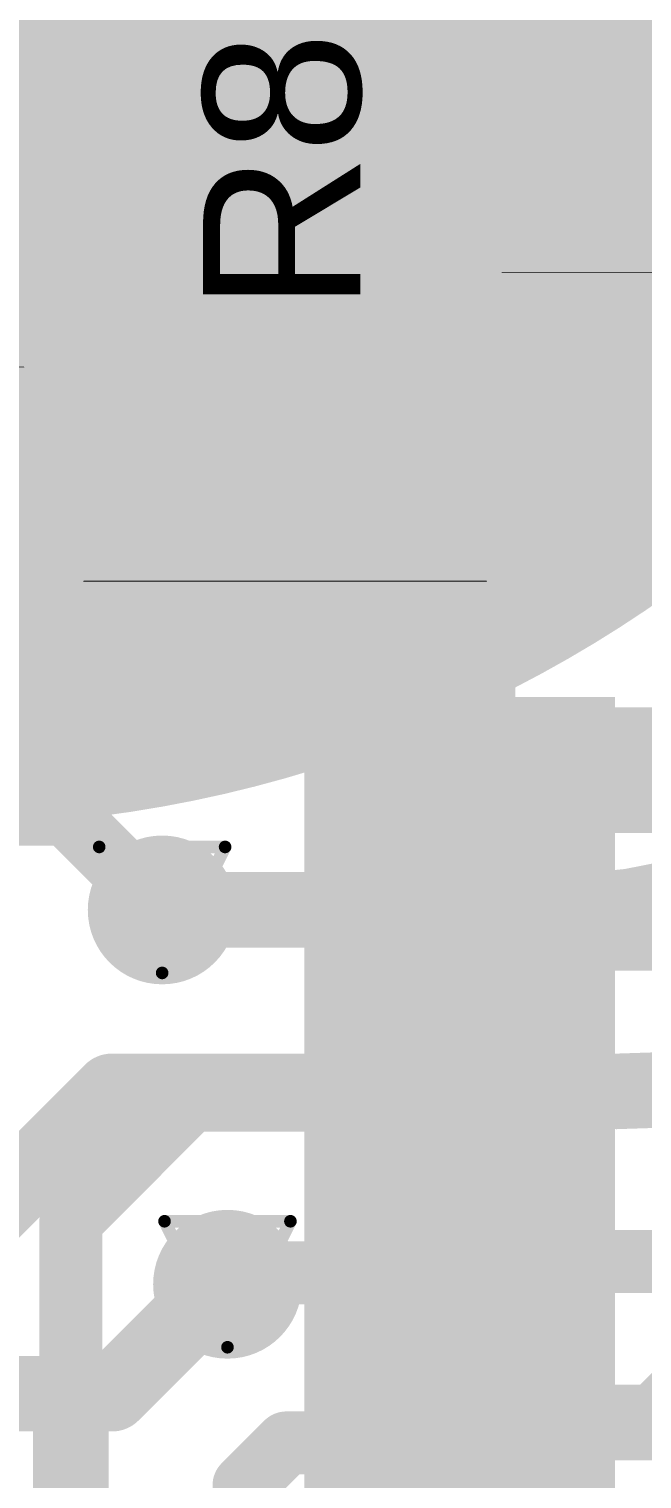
# Model space of a CAD drawing. Header units: inches. Extents: x -3.9 to 9.5, y -7 to 2.6.
# Drawn here: x 0.1632 to 0.2606, y -4.7643 to -4.5341 of the extents above; entities that cross this region are included whole.
import ezdxf

# ---------------------------------------------------------------- set-up
doc = ezdxf.new("R2010")
doc.units = ezdxf.units.IN
doc.header["$MEASUREMENT"] = 0
for name, color, linetype in [('Bottom Layer', 5, 'Continuous'), ('Bottom Paste', 16, 'Continuous'), ('Bottom Solder', 6, 'Continuous'), ('Drill Drawing', 1, 'Continuous'), ('Top Layer', 1, 'Continuous'), ('Top Overlay', 2, 'Continuous'), ('Top Paste', 8, 'Continuous'), ('Top Solder', 216, 'Continuous'), ('Via Holes', 16, 'Continuous')]:
    doc.layers.add(name, color=color, linetype=linetype)
doc.styles.add('Arial', font='', dxfattribs={"height": 0.2})
doc.styles.get('Arial').set_extended_font_data('Arial')

# ---------------------------------------------------------------- blocks, each defined once
blk = doc.blocks.new('14_TSSOP_38')
at = {"layer": 'Top Layer'}
for points in [[(-0.1299212, 0.03444885), (-0.0885826, 0.03444885), (-0.0885826, 0.01673235), (-0.1299212, 0.01673235)], [(-0.1299212, 0.00885825), (-0.0885826, 0.00885825), (-0.0885826, -0.00885825), (-0.1299212, -0.00885825)], [(-0.1299212, -0.01673225), (-0.0885826, -0.01673225), (-0.0885826, -0.03444875), (-0.1299212, -0.03444875)], [(-0.1299212, -0.04232285), (-0.0885826, -0.04232285), (-0.0885826, -0.06003935), (-0.1299212, -0.06003935)], [(-0.1299212, -0.06791335), (-0.0885826, -0.06791335), (-0.0885826, -0.08562985), (-0.1299212, -0.08562985)]]:
    blk.add_hatch(color=1, dxfattribs=at).paths.add_polyline_path(points)
at = {"layer": 'Top Paste'}
for points in [[(-0.1299212, 0.03444885), (-0.0885826, 0.03444885), (-0.0885826, 0.01673235), (-0.1299212, 0.01673235)], [(-0.1299212, 0.00885825), (-0.0885826, 0.00885825), (-0.0885826, -0.00885825), (-0.1299212, -0.00885825)], [(-0.1299212, -0.01673225), (-0.0885826, -0.01673225), (-0.0885826, -0.03444875), (-0.1299212, -0.03444875)], [(-0.1299212, -0.04232285), (-0.0885826, -0.04232285), (-0.0885826, -0.06003935), (-0.1299212, -0.06003935)], [(-0.1299212, -0.06791335), (-0.0885826, -0.06791335), (-0.0885826, -0.08562985), (-0.1299212, -0.08562985)]]:
    blk.add_hatch(color=8, dxfattribs=at).paths.add_polyline_path(points)
at = {"layer": 'Top Solder'}
for points in [[(-0.1339212, 0.03844885), (-0.0845826, 0.03844885), (-0.0845826, 0.01273235), (-0.1339212, 0.01273235)], [(-0.1339212, 0.01285825), (-0.0845826, 0.01285825), (-0.0845826, -0.01285825), (-0.1339212, -0.01285825)], [(-0.1339212, -0.01273225), (-0.0845826, -0.01273225), (-0.0845826, -0.03844875), (-0.1339212, -0.03844875)], [(-0.1339212, -0.03832285), (-0.0845826, -0.03832285), (-0.0845826, -0.06403935), (-0.1339212, -0.06403935)], [(-0.1339212, -0.06391335), (-0.0845826, -0.06391335), (-0.0845826, -0.08962985), (-0.1339212, -0.08962985)]]:
    blk.add_hatch(color=216, dxfattribs=at).paths.add_polyline_path(points)
at = {"layer": 'Top Overlay'}
for points in [[(-0.09, -0.0919999, 0.005, 0.005, 0), (-0.09, -0.0999999, 0.005, 0.005, 0)], [(0.0900001, -0.0999999, 0.005, 0.005, 0), (-0.09, -0.0999999, 0.005, 0.005, 0)]]:
    blk.add_lwpolyline(points, format="xyseb", dxfattribs=at)
for points in [[(-0.09125, -0.0919999, 0.0025, 0.0025, 1), (-0.08875, -0.0919999, 0.0025, 0.0025, 1)], [(-0.09125, -0.0999999, 0.0025, 0.0025, 1), (-0.08875, -0.0999999, 0.0025, 0.0025, 1)], [(-0.09125, -0.0999999, 0.0025, 0.0025, 1), (-0.08875, -0.0999999, 0.0025, 0.0025, 1)]]:
    blk.add_lwpolyline(points, format="xyseb", close=True, dxfattribs=at)
blk = doc.blocks.new('S______B______0402_52')
at = {"layer": 'Top Layer'}
for points in [[(-0.0275, -0.0125), (-0.0275, 0.0125), (-0.009499999999999998, 0.0125), (-0.009500000000000001, -0.0125)], [(0.009499999999999998, -0.0125), (0.009500000000000001, 0.0125), (0.0275, 0.0125), (0.0275, -0.0125)]]:
    blk.add_hatch(color=1, dxfattribs=at).paths.add_polyline_path(points)
at = {"layer": 'Top Paste'}
for points in [[(-0.0275, -0.0125), (-0.0275, 0.0125), (-0.009499999999999998, 0.0125), (-0.009500000000000001, -0.0125)], [(0.009499999999999998, -0.0125), (0.009500000000000001, 0.0125), (0.0275, 0.0125), (0.0275, -0.0125)]]:
    blk.add_hatch(color=8, dxfattribs=at).paths.add_polyline_path(points)
at = {"layer": 'Top Solder'}
for points in [[(-0.0296654, -0.0146654), (-0.0296654, 0.0146654), (-0.007334599999999998, 0.0146654), (-0.007334600000000002, -0.0146654)], [(0.007334599999999998, -0.0146654), (0.007334600000000002, 0.0146654), (0.0296654, 0.0146654), (0.0296654, -0.0146654)]]:
    blk.add_hatch(color=216, dxfattribs=at).paths.add_polyline_path(points)
at = {"layer": 'Top Overlay'}
for points in [[(-0.031, -0.016, 0.005, 0.005, 0), (-0.031, 0.016, 0.005, 0.005, 0)], [(-0.031, 0.016, 0.005, 0.005, 0), (0.031, 0.016, 0.005, 0.005, 0)], [(0.031, -0.016, 0.005, 0.005, 0), (0.031, 0.016, 0.005, 0.005, 0)], [(-0.031, -0.016, 0.005, 0.005, 0), (0.031, -0.016, 0.005, 0.005, 0)], [(-0.032, -0.017, 0.000127, 0.000127, 0), (0.032, -0.017, 0.000127, 0.000127, 0)]]:
    blk.add_lwpolyline(points, format="xyseb", dxfattribs=at)
for points in [[(-0.03225, 0.016, 0.0025, 0.0025, 1), (-0.02975, 0.016, 0.0025, 0.0025, 1)], [(-0.03225, 0.016, 0.0025, 0.0025, 1), (-0.02975, 0.016, 0.0025, 0.0025, 1)], [(0.02975, 0.016, 0.0025, 0.0025, 1), (0.03225, 0.016, 0.0025, 0.0025, 1)], [(0.02975, 0.016, 0.0025, 0.0025, 1), (0.03225, 0.016, 0.0025, 0.0025, 1)], [(-0.03225, -0.016, 0.0025, 0.0025, 1), (-0.02975, -0.016, 0.0025, 0.0025, 1)], [(-0.03225, -0.016, 0.0025, 0.0025, 1), (-0.02975, -0.016, 0.0025, 0.0025, 1)], [(0.02975, -0.016, 0.0025, 0.0025, 1), (0.03225, -0.016, 0.0025, 0.0025, 1)], [(0.02975, -0.016, 0.0025, 0.0025, 1), (0.03225, -0.016, 0.0025, 0.0025, 1)], [(-0.0320317, -0.017, 6.35e-05, 6.35e-05, 1), (-0.0319683, -0.017, 6.35e-05, 6.35e-05, 1)], [(0.0319683, -0.017, 6.35e-05, 6.35e-05, 1), (0.0320317, -0.017, 6.35e-05, 6.35e-05, 1)]]:
    blk.add_lwpolyline(points, format="xyseb", close=True, dxfattribs=at)
blk = doc.blocks.new('R__0402_129')
at = {"layer": 'Top Layer'}
for points in [[(-0.0275, -0.0125), (-0.0275, 0.0125), (-0.009499999999999998, 0.0125), (-0.009500000000000001, -0.0125)], [(0.009499999999999998, -0.0125), (0.009500000000000001, 0.0125), (0.0275, 0.0125), (0.0275, -0.0125)]]:
    blk.add_hatch(color=1, dxfattribs=at).paths.add_polyline_path(points)
at = {"layer": 'Top Paste'}
for points in [[(-0.0275, -0.0125), (-0.0275, 0.0125), (-0.009499999999999998, 0.0125), (-0.009500000000000001, -0.0125)], [(0.009499999999999998, -0.0125), (0.009500000000000001, 0.0125), (0.0275, 0.0125), (0.0275, -0.0125)]]:
    blk.add_hatch(color=8, dxfattribs=at).paths.add_polyline_path(points)
at = {"layer": 'Top Solder'}
for points in [[(-0.0315, -0.0165), (-0.0315, 0.0165), (-0.005499999999999999, 0.0165), (-0.005500000000000001, -0.0165)], [(0.005499999999999999, -0.0165), (0.005500000000000001, 0.0165), (0.0315, 0.0165), (0.0315, -0.0165)]]:
    blk.add_hatch(color=216, dxfattribs=at).paths.add_polyline_path(points)
at = {"layer": 'Top Overlay'}
for points in [[(-0.031, -0.016, 0.005, 0.005, 0), (-0.031, 0.016, 0.005, 0.005, 0)], [(-0.031, 0.016, 0.005, 0.005, 0), (0.031, 0.016, 0.005, 0.005, 0)], [(0.031, -0.016, 0.005, 0.005, 0), (0.031, 0.016, 0.005, 0.005, 0)], [(-0.031, -0.016, 0.005, 0.005, 0), (0.031, -0.016, 0.005, 0.005, 0)], [(-0.032, -0.017, 0.000127, 0.000127, 0), (0.032, -0.017, 0.000127, 0.000127, 0)]]:
    blk.add_lwpolyline(points, format="xyseb", dxfattribs=at)
for points in [[(-0.03225, 0.016, 0.0025, 0.0025, 1), (-0.02975, 0.016, 0.0025, 0.0025, 1)], [(-0.03225, 0.016, 0.0025, 0.0025, 1), (-0.02975, 0.016, 0.0025, 0.0025, 1)], [(0.02975, 0.016, 0.0025, 0.0025, 1), (0.03225, 0.016, 0.0025, 0.0025, 1)], [(0.02975, 0.016, 0.0025, 0.0025, 1), (0.03225, 0.016, 0.0025, 0.0025, 1)], [(-0.03225, -0.016, 0.0025, 0.0025, 1), (-0.02975, -0.016, 0.0025, 0.0025, 1)], [(-0.03225, -0.016, 0.0025, 0.0025, 1), (-0.02975, -0.016, 0.0025, 0.0025, 1)], [(0.02975, -0.016, 0.0025, 0.0025, 1), (0.03225, -0.016, 0.0025, 0.0025, 1)], [(0.02975, -0.016, 0.0025, 0.0025, 1), (0.03225, -0.016, 0.0025, 0.0025, 1)], [(-0.0320317, -0.017, 6.35e-05, 6.35e-05, 1), (-0.0319683, -0.017, 6.35e-05, 6.35e-05, 1)], [(0.0319683, -0.017, 6.35e-05, 6.35e-05, 1), (0.0320317, -0.017, 6.35e-05, 6.35e-05, 1)]]:
    blk.add_lwpolyline(points, format="xyseb", close=True, dxfattribs=at)
blk = doc.blocks.new('R__0402_136')
at = {"layer": 'Top Layer'}
for points in [[(-0.0275, -0.0125), (-0.0275, 0.0125), (-0.009499999999999998, 0.0125), (-0.009500000000000001, -0.0125)], [(0.009499999999999998, -0.0125), (0.009500000000000001, 0.0125), (0.0275, 0.0125), (0.0275, -0.0125)]]:
    blk.add_hatch(color=1, dxfattribs=at).paths.add_polyline_path(points)
at = {"layer": 'Top Paste'}
for points in [[(-0.0275, -0.0125), (-0.0275, 0.0125), (-0.009499999999999998, 0.0125), (-0.009500000000000001, -0.0125)], [(0.009499999999999998, -0.0125), (0.009500000000000001, 0.0125), (0.0275, 0.0125), (0.0275, -0.0125)]]:
    blk.add_hatch(color=8, dxfattribs=at).paths.add_polyline_path(points)
at = {"layer": 'Top Solder'}
for points in [[(-0.0315, -0.0165), (-0.0315, 0.0165), (-0.005499999999999999, 0.0165), (-0.005500000000000001, -0.0165)], [(0.005499999999999999, -0.0165), (0.005500000000000001, 0.0165), (0.0315, 0.0165), (0.0315, -0.0165)]]:
    blk.add_hatch(color=216, dxfattribs=at).paths.add_polyline_path(points)
at = {"layer": 'Top Overlay'}
for points in [[(-0.031, 0.016, 0.005, 0.005, 0), (-0.031, -0.016, 0.005, 0.005, 0)], [(0.031, 0.016, 0.005, 0.005, 0), (-0.031, 0.016, 0.005, 0.005, 0)], [(0.031, 0.016, 0.005, 0.005, 0), (0.031, -0.016, 0.005, 0.005, 0)], [(0.031, -0.016, 0.005, 0.005, 0), (-0.031, -0.016, 0.005, 0.005, 0)], [(0.032, -0.017, 0.000127, 0.000127, 0), (-0.032, -0.017, 0.000127, 0.000127, 0)]]:
    blk.add_lwpolyline(points, format="xyseb", dxfattribs=at)
for points in [[(-0.03225, 0.016, 0.0025, 0.0025, 1), (-0.02975, 0.016, 0.0025, 0.0025, 1)], [(-0.03225, 0.016, 0.0025, 0.0025, 1), (-0.02975, 0.016, 0.0025, 0.0025, 1)], [(0.02975, 0.016, 0.0025, 0.0025, 1), (0.03225, 0.016, 0.0025, 0.0025, 1)], [(0.02975, 0.016, 0.0025, 0.0025, 1), (0.03225, 0.016, 0.0025, 0.0025, 1)], [(-0.03225, -0.016, 0.0025, 0.0025, 1), (-0.02975, -0.016, 0.0025, 0.0025, 1)], [(-0.03225, -0.016, 0.0025, 0.0025, 1), (-0.02975, -0.016, 0.0025, 0.0025, 1)], [(0.02975, -0.016, 0.0025, 0.0025, 1), (0.03225, -0.016, 0.0025, 0.0025, 1)], [(0.02975, -0.016, 0.0025, 0.0025, 1), (0.03225, -0.016, 0.0025, 0.0025, 1)], [(-0.0320317, -0.017, 6.35e-05, 6.35e-05, 1), (-0.0319683, -0.017, 6.35e-05, 6.35e-05, 1)], [(0.0319683, -0.017, 6.35e-05, 6.35e-05, 1), (0.0320317, -0.017, 6.35e-05, 6.35e-05, 1)]]:
    blk.add_lwpolyline(points, format="xyseb", close=True, dxfattribs=at)
blk = doc.blocks.new('_EMG________B_199')
at = {"layer": 'Bottom Layer'}
h = blk.add_hatch(color=5, dxfattribs=at)
edge = h.paths.add_edge_path()
edge.add_arc((-1.1e-06, 0.3931962), 0.1968504, 0, 360)
at = {"layer": 'Bottom Paste'}
h = blk.add_hatch(color=16, dxfattribs=at)
edge = h.paths.add_edge_path()
edge.add_arc((-1.1e-06, 0.3931962), 0.1968504, 0, 360)
at = {"layer": 'Bottom Solder'}
h = blk.add_hatch(color=6, dxfattribs=at)
edge = h.paths.add_edge_path()
edge.add_arc((-1.1e-06, 0.3931962), 0.2008504, 0, 360)

msp = doc.modelspace()

# ---------------------------------------------------------------- hatches: boundary and pattern name
at = {"layer": 'Bottom Layer'}
h = msp.add_hatch(color=5, dxfattribs=at)
edge = h.paths.add_edge_path()
edge.add_arc((0.1843508, -4.6739722), 0.011811, 0, 360)
h = msp.add_hatch(color=5, dxfattribs=at)
edge = h.paths.add_edge_path()
edge.add_arc((0.1947289, -4.7334052), 0.011811, 0, 360)
at = {"layer": 'Top Layer'}
for points in [[(0.1383708, -4.6177832), (0.1943708, -4.6177832), (0.1943708, -4.5717832), (0.1383708, -4.5717832)], [(0.209465, -4.6603974), (0.240465, -4.6603974), (0.240465, -4.5917832), (0.209465, -4.5917832)], [(0.2103509, -4.6617832), (0.3763509, -4.6617832), (0.3763509, -4.6417832), (0.2103509, -4.6417832)]]:
    msp.add_hatch(color=1, dxfattribs=at).paths.add_polyline_path(points)
h = msp.add_hatch(color=1, dxfattribs=at)
edge = h.paths.add_edge_path()
edge.add_arc((0.1843508, -4.6739722), 0.011811, 0, 360)
h = msp.add_hatch(color=1, dxfattribs=at)
edge = h.paths.add_edge_path()
edge.add_arc((0.1947289, -4.7334052), 0.011811, 0, 360)
at = {"layer": 'Via Holes'}
h = msp.add_hatch(color=7, dxfattribs=at)
edge = h.paths.add_edge_path()
edge.add_arc((0.1843508, -4.6739722), 0.0059055, 0, 360)
h = msp.add_hatch(color=7, dxfattribs=at)
edge = h.paths.add_edge_path()
edge.add_arc((0.1947289, -4.7334052), 0.0059055, 0, 360)

# ---------------------------------------------------------------- linework, layer by layer
at = {"layer": 'Bottom Layer'}
for points in [[(0.3074783, -4.6169108, 0.012, 0.012, -0.4270878916313132), (0.247864, -4.6739721, 0.012, 0.012, 0)], [(0.1843508, -4.6739722, 0.012, 0.012, 0), (0.247864, -4.6739722, 0.012, 0.012, 0)], [(0.2770663, -4.7007679, 0.012, 0.012, -0.04890308047018044), (0.2565107, -4.7027832, 0.012, 0.012, 0)], [(0.15654, -4.7225942, 0.012, 0.012, 0), (0.176351, -4.7027832, 0.012, 0.012, 0)], [(0.176351, -4.7027832, 0.012, 0.012, 0), (0.2543106, -4.7027832, 0.012, 0.012, 0)], [(0.1763708, -4.7507832, 0.012, 0.012, 0), (0.1937488, -4.7334052, 0.012, 0.012, 0)], [(0.1937488, -4.7334052, 0.012, 0.012, 0), (0.1947289, -4.7334052, 0.012, 0.012, 0)], [(-0.0014042, -4.7507832, 0.012, 0.012, 0), (0.1763708, -4.7507832, 0.012, 0.012, 0)]]:
    msp.add_lwpolyline(points, format="xyseb", dxfattribs=at)
for points in [[(0.1813508, -4.6739722, 0.006, 0.006, 1), (0.1873508, -4.6739722, 0.006, 0.006, 1)], [(0.244864, -4.6739721, 0.006, 0.006, 1), (0.250864, -4.6739721, 0.006, 0.006, 1)], [(0.244864, -4.6739722, 0.006, 0.006, 1), (0.250864, -4.6739722, 0.006, 0.006, 1)], [(0.173351, -4.7027832, 0.006, 0.006, 1), (0.179351, -4.7027832, 0.006, 0.006, 1)], [(0.173351, -4.7027832, 0.006, 0.006, 1), (0.179351, -4.7027832, 0.006, 0.006, 1)], [(0.2513106, -4.7027832, 0.006, 0.006, 1), (0.2573106, -4.7027832, 0.006, 0.006, 1)], [(0.2535107, -4.7027832, 0.006, 0.006, 1), (0.2595107, -4.7027832, 0.006, 0.006, 1)], [(0.1907488, -4.7334052, 0.006, 0.006, 1), (0.1967488, -4.7334052, 0.006, 0.006, 1)], [(0.1907488, -4.7334052, 0.006, 0.006, 1), (0.1967488, -4.7334052, 0.006, 0.006, 1)], [(0.1917289, -4.7334052, 0.006, 0.006, 1), (0.1977289, -4.7334052, 0.006, 0.006, 1)], [(0.1733708, -4.7507832, 0.006, 0.006, 1), (0.1793708, -4.7507832, 0.006, 0.006, 1)], [(0.1733708, -4.7507832, 0.006, 0.006, 1), (0.1793708, -4.7507832, 0.006, 0.006, 1)]]:
    msp.add_lwpolyline(points, format="xyseb", close=True, dxfattribs=at)
at = {"layer": 'Drill Drawing'}
for points in [[(0.1743508, -4.6639722, 0.002, 0.002, 0), (0.1943508, -4.6639722, 0.002, 0.002, 0)], [(0.1743508, -4.6639722, 0.002, 0.002, 0), (0.1843508, -4.6839722, 0.002, 0.002, 0)], [(0.1843508, -4.6839722, 0.002, 0.002, 0), (0.1943508, -4.6639722, 0.002, 0.002, 0)], [(0.1847289, -4.7234052, 0.002, 0.002, 0), (0.2047289, -4.7234052, 0.002, 0.002, 0)], [(0.1847289, -4.7234052, 0.002, 0.002, 0), (0.1947289, -4.7434052, 0.002, 0.002, 0)], [(0.1947289, -4.7434052, 0.002, 0.002, 0), (0.2047289, -4.7234052, 0.002, 0.002, 0)]]:
    msp.add_lwpolyline(points, format="xyseb", dxfattribs=at)
for points in [[(0.1738508, -4.6639722, 0.001, 0.001, 1), (0.1748508, -4.6639722, 0.001, 0.001, 1)], [(0.1738508, -4.6639722, 0.001, 0.001, 1), (0.1748508, -4.6639722, 0.001, 0.001, 1)], [(0.1938508, -4.6639722, 0.001, 0.001, 1), (0.1948508, -4.6639722, 0.001, 0.001, 1)], [(0.1938508, -4.6639722, 0.001, 0.001, 1), (0.1948508, -4.6639722, 0.001, 0.001, 1)], [(0.1838508, -4.6839722, 0.001, 0.001, 1), (0.1848508, -4.6839722, 0.001, 0.001, 1)], [(0.1838508, -4.6839722, 0.001, 0.001, 1), (0.1848508, -4.6839722, 0.001, 0.001, 1)], [(0.1842289, -4.7234052, 0.001, 0.001, 1), (0.1852289, -4.7234052, 0.001, 0.001, 1)], [(0.1842289, -4.7234052, 0.001, 0.001, 1), (0.1852289, -4.7234052, 0.001, 0.001, 1)], [(0.2042289, -4.7234052, 0.001, 0.001, 1), (0.2052289, -4.7234052, 0.001, 0.001, 1)], [(0.2042289, -4.7234052, 0.001, 0.001, 1), (0.2052289, -4.7234052, 0.001, 0.001, 1)], [(0.1942289, -4.7434052, 0.001, 0.001, 1), (0.1952289, -4.7434052, 0.001, 0.001, 1)], [(0.1942289, -4.7434052, 0.001, 0.001, 1), (0.1952289, -4.7434052, 0.001, 0.001, 1)]]:
    msp.add_lwpolyline(points, format="xyseb", close=True, dxfattribs=at)
at = {"layer": 'Top Layer'}
for points in [[(0.2518509, -4.5822832, 0.012, 0.012, 0), (0.2518509, -4.5557832, 0.012, 0.012, 0)], [(0.2518509, -4.5822832, 0.012, 0.012, 0), (0.2864784, -4.6169107, 0.012, 0.012, 0)], [(0.1523708, -4.6117832, 0.01, 0.01, 0), (0.1593708, -4.6047832, 0.01, 0.01, 0)], [(0.1593708, -4.6047832, 0.01, 0.01, 0), (0.1813707, -4.6047832, 0.01, 0.01, 0)], [(0.2223707, -4.6467832, 0.01, 0.01, 0), (0.2223707, -4.6047832, 0.01, 0.01, 0)], [(0.2223707, -4.6467832, 0.01, 0.01, 0), (0.2285991, -4.6530116, 0.01, 0.01, 0)], [(0.2285991, -4.6530116, 0.01, 0.01, 0), (0.2316226, -4.6530116, 0.01, 0.01, 0)], [(0.1381112, -4.6587832, 0.01, 0.01, 0), (0.1691618, -4.6587832, 0.01, 0.01, 0)], [(0.1691618, -4.6587832, 0.01, 0.01, 0), (0.1843508, -4.6739722, 0.01, 0.01, 0)], [(0.2316226, -4.6786021, 0.01, 0.01, 0), (0.3241698, -4.6786021, 0.01, 0.01, 0)], [(0.1698509, -4.7233032, 0.01, 0.01, 0), (0.1889614, -4.7041927, 0.01, 0.01, 0)], [(0.1889614, -4.7041927, 0.01, 0.01, 0), (0.2316226, -4.7041927, 0.01, 0.01, 0)], [(0.2316226, -4.7041927, 0.01, 0.01, 0), (0.2326069, -4.7041927, 0.01, 0.01, 0)], [(0.1698509, -4.7507832, 0.01, 0.01, 0), (0.1698509, -4.7233032, 0.01, 0.01, 0)], [(0.2298116, -4.7315942, 0.01, 0.01, 0), (0.2316226, -4.7297832, 0.01, 0.01, 0)], [(0.2316226, -4.7297832, 0.01, 0.01, 0), (0.2663509, -4.7297832, 0.01, 0.01, 0)], [(0.1947289, -4.7334052, 0.01, 0.01, 0), (0.1965399, -4.7315942, 0.01, 0.01, 0)], [(0.1965399, -4.7315942, 0.01, 0.01, 0), (0.2298116, -4.7315942, 0.01, 0.01, 0)], [(0.2627603, -4.7553738, 0.012, 0.012, 0), (0.2717654, -4.7463687, 0.012, 0.012, 0)], [(0.1698509, -5.0347832, 0.012, 0.012, 0), (0.1698509, -4.7507832, 0.012, 0.012, 0)], [(0.2316226, -4.7553738, 0.012, 0.012, 0), (0.2326069, -4.7553738, 0.012, 0.012, 0)], [(0.2326069, -4.7553738, 0.012, 0.012, 0), (0.2627603, -4.7553738, 0.012, 0.012, 0)], [(0.2293864, -4.7585943, 0.01, 0.01, 0), (0.2326069, -4.7553738, 0.01, 0.01, 0)], [(0.1973509, -4.7653458, 0.01, 0.01, 0), (0.2041024, -4.7585943, 0.01, 0.01, 0)], [(0.2041024, -4.7585943, 0.01, 0.01, 0), (0.2293864, -4.7585943, 0.01, 0.01, 0)], [(0.1973509, -4.9184253, 0.01, 0.01, 0), (0.1973509, -4.7653458, 0.01, 0.01, 0)]]:
    msp.add_lwpolyline(points, format="xyseb", dxfattribs=at)
for points in [[(0.2488509, -4.5557832, 0.006, 0.006, 1), (0.2548509, -4.5557832, 0.006, 0.006, 1)], [(0.2488509, -4.5822832, 0.006, 0.006, 1), (0.2548509, -4.5822832, 0.006, 0.006, 1)], [(0.2488509, -4.5822832, 0.006, 0.006, 1), (0.2548509, -4.5822832, 0.006, 0.006, 1)], [(0.1568708, -4.6047832, 0.005, 0.005, 1), (0.1618708, -4.6047832, 0.005, 0.005, 1)], [(0.1568708, -4.6047832, 0.005, 0.005, 1), (0.1618708, -4.6047832, 0.005, 0.005, 1)], [(0.1788707, -4.6047832, 0.005, 0.005, 1), (0.1838707, -4.6047832, 0.005, 0.005, 1)], [(0.2198707, -4.6047832, 0.005, 0.005, 1), (0.2248707, -4.6047832, 0.005, 0.005, 1)], [(0.2198707, -4.6467832, 0.005, 0.005, 1), (0.2248707, -4.6467832, 0.005, 0.005, 1)], [(0.2198707, -4.6467832, 0.005, 0.005, 1), (0.2248707, -4.6467832, 0.005, 0.005, 1)], [(0.2260991, -4.6530116, 0.005, 0.005, 1), (0.2310991, -4.6530116, 0.005, 0.005, 1)], [(0.2260991, -4.6530116, 0.005, 0.005, 1), (0.2310991, -4.6530116, 0.005, 0.005, 1)], [(0.2291226, -4.6530116, 0.005, 0.005, 1), (0.2341226, -4.6530116, 0.005, 0.005, 1)], [(0.1666618, -4.6587832, 0.005, 0.005, 1), (0.1716618, -4.6587832, 0.005, 0.005, 1)], [(0.1666618, -4.6587832, 0.005, 0.005, 1), (0.1716618, -4.6587832, 0.005, 0.005, 1)], [(0.1818508, -4.6739722, 0.005, 0.005, 1), (0.1868508, -4.6739722, 0.005, 0.005, 1)], [(0.2291226, -4.6786021, 0.005, 0.005, 1), (0.2341226, -4.6786021, 0.005, 0.005, 1)], [(0.1864614, -4.7041927, 0.005, 0.005, 1), (0.1914614, -4.7041927, 0.005, 0.005, 1)], [(0.1864614, -4.7041927, 0.005, 0.005, 1), (0.1914614, -4.7041927, 0.005, 0.005, 1)], [(0.2291226, -4.7041927, 0.005, 0.005, 1), (0.2341226, -4.7041927, 0.005, 0.005, 1)], [(0.2291226, -4.7041927, 0.005, 0.005, 1), (0.2341226, -4.7041927, 0.005, 0.005, 1)], [(0.2301069, -4.7041927, 0.005, 0.005, 1), (0.2351069, -4.7041927, 0.005, 0.005, 1)], [(0.1673509, -4.7233032, 0.005, 0.005, 1), (0.1723509, -4.7233032, 0.005, 0.005, 1)], [(0.1673509, -4.7233032, 0.005, 0.005, 1), (0.1723509, -4.7233032, 0.005, 0.005, 1)], [(0.2291226, -4.7297832, 0.005, 0.005, 1), (0.2341226, -4.7297832, 0.005, 0.005, 1)], [(0.2291226, -4.7297832, 0.005, 0.005, 1), (0.2341226, -4.7297832, 0.005, 0.005, 1)], [(0.1922289, -4.7334052, 0.005, 0.005, 1), (0.1972289, -4.7334052, 0.005, 0.005, 1)], [(0.1940399, -4.7315942, 0.005, 0.005, 1), (0.1990399, -4.7315942, 0.005, 0.005, 1)], [(0.1940399, -4.7315942, 0.005, 0.005, 1), (0.1990399, -4.7315942, 0.005, 0.005, 1)], [(0.2273116, -4.7315942, 0.005, 0.005, 1), (0.2323116, -4.7315942, 0.005, 0.005, 1)], [(0.2273116, -4.7315942, 0.005, 0.005, 1), (0.2323116, -4.7315942, 0.005, 0.005, 1)], [(0.1668509, -4.7507832, 0.006, 0.006, 1), (0.1728509, -4.7507832, 0.006, 0.006, 1)], [(0.1673509, -4.7507832, 0.005, 0.005, 1), (0.1723509, -4.7507832, 0.005, 0.005, 1)], [(0.2286226, -4.7553738, 0.006, 0.006, 1), (0.2346226, -4.7553738, 0.006, 0.006, 1)], [(0.2296069, -4.7553738, 0.006, 0.006, 1), (0.2356069, -4.7553738, 0.006, 0.006, 1)], [(0.2296069, -4.7553738, 0.006, 0.006, 1), (0.2356069, -4.7553738, 0.006, 0.006, 1)], [(0.2597603, -4.7553738, 0.006, 0.006, 1), (0.2657603, -4.7553738, 0.006, 0.006, 1)], [(0.2597603, -4.7553738, 0.006, 0.006, 1), (0.2657603, -4.7553738, 0.006, 0.006, 1)], [(0.2301069, -4.7553738, 0.005, 0.005, 1), (0.2351069, -4.7553738, 0.005, 0.005, 1)], [(0.2016024, -4.7585943, 0.005, 0.005, 1), (0.2066024, -4.7585943, 0.005, 0.005, 1)], [(0.2016024, -4.7585943, 0.005, 0.005, 1), (0.2066024, -4.7585943, 0.005, 0.005, 1)], [(0.2268864, -4.7585943, 0.005, 0.005, 1), (0.2318864, -4.7585943, 0.005, 0.005, 1)], [(0.2268864, -4.7585943, 0.005, 0.005, 1), (0.2318864, -4.7585943, 0.005, 0.005, 1)], [(0.1948509, -4.7653458, 0.005, 0.005, 1), (0.1998509, -4.7653458, 0.005, 0.005, 1)], [(0.1948509, -4.7653458, 0.005, 0.005, 1), (0.1998509, -4.7653458, 0.005, 0.005, 1)]]:
    msp.add_lwpolyline(points, format="xyseb", close=True, dxfattribs=at)

# ---------------------------------------------------------------- block references
for name, p in [('_EMG________B_199', (0.1488619, -4.8530492)), ('S______B______0402_52', (0.2703509, -4.5557832)), ('R__0402_129', (0.2038709, -4.6047832))]:
    msp.add_blockref(name, p)
at = {"rotation": 180}
for name, p in [('R__0402_136', (0.1303709, -4.6047832)), ('14_TSSOP_38', (0.1223709, -4.7297832))]:
    msp.add_blockref(name, p, dxfattribs=at)

# ---------------------------------------------------------------- texts
at = {"layer": 'Top Overlay', "style": 'Arial'}
msp.add_text('R8D', height=0.025, rotation=90, dxfattribs=at).set_placement((0.2158468, -4.5791057))

doc.saveas('drawing.dxf')
